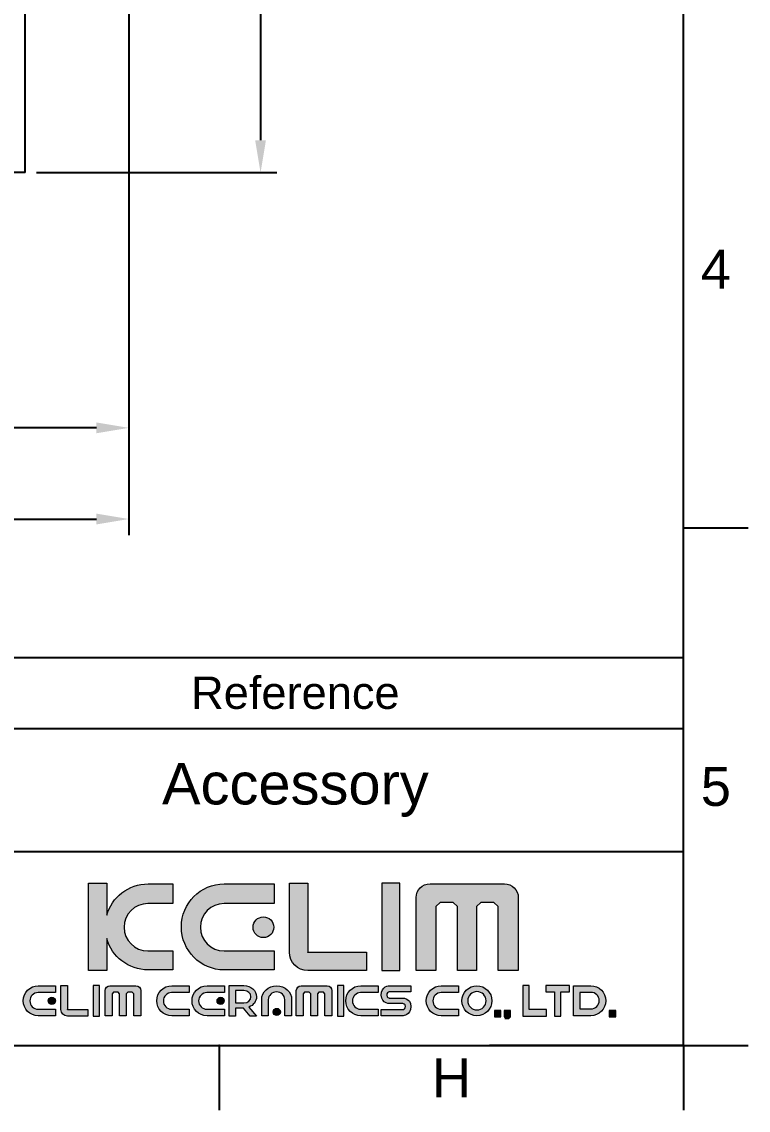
# Model space of a CAD drawing. Header units: millimetres. Extents: x 3143 to 4464, y 357 to 865.
# Drawn here: x 3383.9 to 3440.1, y 356.8 to 440.9 of the extents above; entities that cross this region are included whole.
import ezdxf

# ---------------------------------------------------------------- set-up
doc = ezdxf.new("R2010")
doc.units = ezdxf.units.MM
doc.header["$LTSCALE"] = 0.1
for name, color, linetype in [('DIM', 3, 'Continuous'), ('FORM', 7, 'Continuous'), ('TEXT', 2, 'Continuous')]:
    doc.layers.add(name, color=color, linetype=linetype)
doc.styles.get("Standard").update_dxf_attribs({"font": 'arial_0.ttf'})
doc.dimstyles.new('ISO-25', dxfattribs={"dimtxt": 2.5, "dimasz": 2.5, "dimexe": 1.25, "dimexo": 0.625, "dimtad": 1, "dimtxsty": 'Standard', "dimcen": 2.5, "dimadec": 0, "dimazin": 0, "dimtfac": 1, "dimtmove": 0, "dimatfit": 3, "dimfxl": 1, "dimarcsym": 0})

# ---------------------------------------------------------------- blocks, each defined once
blk = doc.blocks.new('*D118')
at = {"layer": 'Defpoints', "color": 0, "transparency": 16777216}
for p in [(3384.445, 487.729), (3384.445, 429.229), (3402.386, 429.229)]:
    blk.add_point(p, dxfattribs=at)
at = {"layer": 'DIM', "color": 0, "lineweight": -2, "transparency": 16777216}
for p, q in [((3385.07, 487.729), (3403.636, 487.729)), ((3402.386, 485.229), (3402.386, 431.729)), ((3385.07, 429.229), (3403.636, 429.229))]:
    blk.add_line(p, q, dxfattribs=at)
at = {"layer": 'DIM', "color": 0, "transparency": 16777216}
for points in [[(3401.969, 485.229), (3402.802, 485.229), (3402.386, 487.729)], [(3401.969, 431.729), (3402.802, 431.729), (3402.386, 429.229)]]:
    blk.add_solid(points, dxfattribs=at)
at = {"layer": 'DIM', "color": 0, "transparency": 16777216, "insert": (3400.258, 458.479), "char_height": 2.5, "attachment_point": 5, "rotation": 90}
blk.add_mtext('{\\fISOCPEUR|b0|i0|c0|p34;%%C}58,5', dxfattribs=at)
blk = doc.blocks.new('*D133')
at = {"layer": 'Defpoints', "color": 0, "transparency": 16777216}
for p in [(3392.202, 449.164), (3306.702, 417.48), (3306.702, 409.497)]:
    blk.add_point(p, dxfattribs=at)
at = {"layer": 'DIM', "color": 0, "lineweight": -2, "transparency": 16777216}
for p, q in [((3392.202, 448.539), (3392.202, 408.247)), ((3306.702, 416.855), (3306.702, 408.247)), ((3389.702, 409.497), (3309.202, 409.497))]:
    blk.add_line(p, q, dxfattribs=at)
at = {"layer": 'DIM', "color": 0, "transparency": 16777216}
for points in [[(3309.202, 409.914), (3309.202, 409.081), (3306.702, 409.497)], [(3389.702, 409.914), (3389.702, 409.081), (3392.202, 409.497)]]:
    blk.add_solid(points, dxfattribs=at)
at = {"layer": 'DIM', "color": 0, "transparency": 16777216, "insert": (3349.452, 411.625), "char_height": 2.5, "attachment_point": 5}
blk.add_mtext('85,5', dxfattribs=at)
blk = doc.blocks.new('*D135')
at = {"layer": 'Defpoints', "color": 0, "transparency": 16777216}
for p in [(3286.002, 432.479), (3392.202, 429.229), (3392.202, 402.452)]:
    blk.add_point(p, dxfattribs=at)
at = {"layer": 'DIM', "color": 0, "lineweight": -2, "transparency": 16777216}
for p, q in [((3286.002, 431.854), (3286.002, 401.202)), ((3392.202, 428.604), (3392.202, 401.202)), ((3288.502, 402.452), (3389.702, 402.452))]:
    blk.add_line(p, q, dxfattribs=at)
at = {"layer": 'DIM', "color": 0, "transparency": 16777216}
for points in [[(3288.502, 402.869), (3288.502, 402.036), (3286.002, 402.452)], [(3389.702, 402.869), (3389.702, 402.036), (3392.202, 402.452)]]:
    blk.add_solid(points, dxfattribs=at)
at = {"layer": 'DIM', "color": 0, "transparency": 16777216, "insert": (3339.102, 404.58), "char_height": 2.5, "attachment_point": 5}
blk.add_mtext('106,2', dxfattribs=at)

msp = doc.modelspace()

# ---------------------------------------------------------------- hatches: boundary and pattern name
at = {"layer": 'TEXT'}
h = msp.add_hatch(color=2, dxfattribs=at)
h.dxf.hatch_style = 2
edge = h.paths.add_edge_path()
edge.add_spline(control_points=[(3395.604, 369.074), (3395.604, 369.074), (3393.674, 369.074), (3393.674, 369.074), (3392.66, 369.074), (3391.843, 369.892), (3391.843, 370.903), (3391.843, 371.919), (3392.66, 372.736), (3393.674, 372.736), (3393.674, 372.736), (3395.604, 372.736), (3395.604, 372.736), (3395.604, 372.736), (3395.604, 374.25), (3395.604, 374.25), (3395.604, 374.25), (3393.697, 374.25), (3393.697, 374.25), (3392.171, 374.25), (3390.89, 373.228), (3390.499, 371.828), (3390.499, 371.828), (3390.499, 374.298), (3390.499, 374.298), (3390.499, 374.298), (3389.087, 374.298), (3389.087, 374.298), (3389.087, 374.298), (3389.087, 367.56), (3389.087, 367.56), (3389.087, 367.56), (3390.499, 367.56), (3390.499, 367.56), (3390.499, 367.56), (3390.499, 370.032), (3390.499, 370.032), (3390.89, 368.634), (3392.171, 367.607), (3393.697, 367.607), (3393.697, 367.607), (3395.604, 367.607), (3395.604, 367.607), (3395.604, 367.607), (3395.604, 369.074), (3395.604, 369.074)], knot_values=[0, 0, 0, 0, 1, 1, 1, 2, 2, 2, 3, 3, 3, 4, 4, 4, 5, 5, 5, 6, 6, 6, 7, 7, 7, 8, 8, 8, 9, 9, 9, 10, 10, 10, 11, 11, 11, 12, 12, 12, 13, 13, 13, 14, 14, 14, 15, 15, 15, 15], degree=3, periodic=0)
h = msp.add_hatch(color=256, dxfattribs=at)
h.dxf.hatch_style = 2
edge = h.paths.add_edge_path()
edge.add_spline(control_points=[(3399.586, 367.607), (3399.586, 367.607), (3403.427, 367.607), (3403.427, 367.607), (3403.427, 367.607), (3403.427, 369.074), (3403.427, 369.074), (3403.427, 369.074), (3399.562, 369.074), (3399.562, 369.074), (3398.549, 369.074), (3397.732, 369.892), (3397.732, 370.903), (3397.732, 371.919), (3398.549, 372.736), (3399.562, 372.736), (3399.562, 372.736), (3403.427, 372.736), (3403.427, 372.736), (3403.427, 372.736), (3403.427, 374.25), (3403.427, 374.25), (3403.427, 374.25), (3399.586, 374.25), (3399.586, 374.25), (3397.75, 374.25), (3396.265, 372.768), (3396.265, 370.929), (3396.265, 369.095), (3397.75, 367.607), (3399.586, 367.607)], knot_values=[0, 0, 0, 0, 1, 1, 1, 2, 2, 2, 3, 3, 3, 4, 4, 4, 5, 5, 5, 6, 6, 6, 7, 7, 7, 8, 8, 8, 9, 9, 9, 10, 10, 10, 10], degree=3, periodic=0)
h = msp.add_hatch(color=2, dxfattribs=at)
h.dxf.hatch_style = 2
edge = h.paths.add_edge_path()
edge.add_spline(control_points=[(3406.031, 367.555), (3406.031, 367.555), (3410.57, 367.555), (3410.57, 367.555), (3410.57, 367.555), (3410.57, 368.969), (3410.57, 368.969), (3410.57, 368.969), (3406.041, 368.969), (3406.041, 368.969), (3406.041, 368.969), (3406.035, 368.954), (3406.035, 368.954), (3406.035, 368.954), (3406.035, 374.298), (3406.035, 374.298), (3406.035, 374.298), (3404.621, 374.298), (3404.621, 374.298), (3404.621, 374.298), (3404.621, 368.969), (3404.621, 368.969), (3404.621, 368.969), (3404.616, 368.974), (3404.616, 368.974), (3404.616, 368.189), (3405.253, 367.549), (3406.041, 367.549), (3406.041, 367.549), (3406.031, 367.555), (3406.031, 367.555)], knot_values=[0, 0, 0, 0, 1, 1, 1, 2, 2, 2, 3, 3, 3, 4, 4, 4, 5, 5, 5, 6, 6, 6, 7, 7, 7, 8, 8, 8, 9, 9, 9, 10, 10, 10, 10], degree=3, periodic=0)
h = msp.add_hatch(color=2, dxfattribs=at)
h.dxf.hatch_style = 2
h.paths.add_polyline_path([(3413.16, 374.298), (3411.747, 374.298), (3411.747, 367.56), (3413.16, 367.56)])
h = msp.add_hatch(color=2, dxfattribs=at)
h.dxf.hatch_style = 2
edge = h.paths.add_edge_path()
edge.add_spline(control_points=[(3421.234, 374.266), (3421.234, 374.266), (3415.482, 374.266), (3415.482, 374.266), (3414.89, 374.266), (3414.411, 373.79), (3414.411, 373.203), (3414.411, 373.203), (3414.411, 367.57), (3414.411, 367.57), (3414.411, 367.57), (3415.939, 367.57), (3415.939, 367.57), (3415.939, 367.57), (3415.939, 372.505), (3415.939, 372.505), (3415.939, 372.505), (3416.257, 372.826), (3416.257, 372.826), (3416.257, 372.826), (3417.282, 372.826), (3417.282, 372.826), (3417.282, 372.826), (3417.601, 372.505), (3417.601, 372.505), (3417.601, 372.505), (3417.601, 367.57), (3417.601, 367.57), (3417.601, 367.57), (3419.078, 367.57), (3419.078, 367.57), (3419.078, 367.57), (3419.078, 372.505), (3419.078, 372.505), (3419.078, 372.505), (3419.401, 372.826), (3419.401, 372.826), (3419.401, 372.826), (3420.422, 372.826), (3420.422, 372.826), (3420.422, 372.826), (3420.74, 372.505), (3420.74, 372.505), (3420.74, 372.505), (3420.74, 367.57), (3420.74, 367.57), (3420.74, 367.57), (3422.305, 367.57), (3422.305, 367.57), (3422.305, 367.57), (3422.305, 373.203), (3422.305, 373.203), (3422.305, 373.79), (3421.824, 374.266), (3421.234, 374.266)], knot_values=[0, 0, 0, 0, 1, 1, 1, 2, 2, 2, 3, 3, 3, 4, 4, 4, 5, 5, 5, 6, 6, 6, 7, 7, 7, 8, 8, 8, 9, 9, 9, 10, 10, 10, 11, 11, 11, 12, 12, 12, 13, 13, 13, 14, 14, 14, 15, 15, 15, 16, 16, 16, 17, 17, 17, 18, 18, 18, 18], degree=3, periodic=0)
h = msp.add_hatch(color=2, dxfattribs=at)
h.dxf.hatch_style = 2
edge = h.paths.add_edge_path()
edge.add_spline(control_points=[(3401.808, 370.903), (3401.808, 370.463), (3402.164, 370.1), (3402.607, 370.1), (3403.049, 370.1), (3403.408, 370.463), (3403.408, 370.903), (3403.408, 371.348), (3403.049, 371.704), (3402.607, 371.704), (3402.164, 371.704), (3401.808, 371.348), (3401.808, 370.903)], knot_values=[0, 0, 0, 0, 1, 1, 1, 2, 2, 2, 3, 3, 3, 4, 4, 4, 4], degree=3, periodic=0)
h = msp.add_hatch(color=2, dxfattribs=at)
h.dxf.hatch_style = 2
edge = h.paths.add_edge_path()
edge.add_spline(control_points=[(3384.047, 365.219), (3384.047, 364.579), (3384.566, 364.06), (3385.206, 364.06), (3385.206, 364.06), (3386.546, 364.06), (3386.546, 364.06), (3386.546, 364.06), (3386.546, 364.571), (3386.546, 364.571), (3386.546, 364.571), (3385.198, 364.571), (3385.198, 364.571), (3384.844, 364.571), (3384.559, 364.857), (3384.559, 365.209), (3384.559, 365.564), (3384.844, 365.849), (3385.198, 365.849), (3385.198, 365.849), (3386.546, 365.849), (3386.546, 365.849), (3386.546, 365.849), (3386.546, 366.377), (3386.546, 366.377), (3386.546, 366.377), (3385.206, 366.377), (3385.206, 366.377), (3384.566, 366.377), (3384.047, 365.859), (3384.047, 365.219)], knot_values=[0, 0, 0, 0, 1, 1, 1, 2, 2, 2, 3, 3, 3, 4, 4, 4, 5, 5, 5, 6, 6, 6, 7, 7, 7, 8, 8, 8, 9, 9, 9, 10, 10, 10, 10], degree=3, periodic=0)
h = msp.add_hatch(color=2, dxfattribs=at)
h.dxf.hatch_style = 2
edge = h.paths.add_edge_path()
edge.add_spline(control_points=[(3387.455, 364.53), (3387.455, 364.53), (3387.455, 366.393), (3387.455, 366.393), (3387.455, 366.393), (3386.962, 366.393), (3386.962, 366.393), (3386.962, 366.393), (3386.962, 364.535), (3386.962, 364.535), (3386.962, 364.535), (3386.96, 364.537), (3386.96, 364.537), (3386.96, 364.263), (3387.182, 364.04), (3387.457, 364.04), (3387.457, 364.04), (3387.454, 364.042), (3387.454, 364.042), (3387.454, 364.042), (3389.037, 364.042), (3389.037, 364.042), (3389.037, 364.042), (3389.037, 364.535), (3389.037, 364.535), (3389.037, 364.535), (3387.457, 364.535), (3387.457, 364.535), (3387.457, 364.535), (3387.455, 364.53), (3387.455, 364.53)], knot_values=[0, 0, 0, 0, 1, 1, 1, 2, 2, 2, 3, 3, 3, 4, 4, 4, 5, 5, 5, 6, 6, 6, 7, 7, 7, 8, 8, 8, 9, 9, 9, 10, 10, 10, 10], degree=3, periodic=0)
h = msp.add_hatch(color=2, dxfattribs=at)
h.dxf.hatch_style = 2
h.paths.add_polyline_path([(3389.447, 364.043), (3389.94, 364.043), (3389.94, 366.393), (3389.447, 366.393)])
h = msp.add_hatch(color=2, dxfattribs=at)
h.dxf.hatch_style = 2
edge = h.paths.add_edge_path()
edge.add_spline(control_points=[(3392.756, 366.382), (3392.756, 366.382), (3390.75, 366.382), (3390.75, 366.382), (3390.543, 366.382), (3390.376, 366.216), (3390.376, 366.012), (3390.376, 366.012), (3390.376, 364.047), (3390.376, 364.047), (3390.376, 364.047), (3390.91, 364.047), (3390.91, 364.047), (3390.91, 364.047), (3390.91, 365.768), (3390.91, 365.768), (3390.91, 365.768), (3391.02, 365.88), (3391.02, 365.88), (3391.02, 365.88), (3391.378, 365.88), (3391.378, 365.88), (3391.378, 365.88), (3391.489, 365.768), (3391.489, 365.768), (3391.489, 365.768), (3391.489, 364.047), (3391.489, 364.047), (3391.489, 364.047), (3392.004, 364.047), (3392.004, 364.047), (3392.004, 364.047), (3392.004, 365.768), (3392.004, 365.768), (3392.004, 365.768), (3392.117, 365.88), (3392.117, 365.88), (3392.117, 365.88), (3392.472, 365.88), (3392.472, 365.88), (3392.472, 365.88), (3392.584, 365.768), (3392.584, 365.768), (3392.584, 365.768), (3392.584, 364.047), (3392.584, 364.047), (3392.584, 364.047), (3393.13, 364.047), (3393.13, 364.047), (3393.13, 364.047), (3393.13, 366.012), (3393.13, 366.012), (3393.13, 366.216), (3392.961, 366.382), (3392.756, 366.382)], knot_values=[0, 0, 0, 0, 1, 1, 1, 2, 2, 2, 3, 3, 3, 4, 4, 4, 5, 5, 5, 6, 6, 6, 7, 7, 7, 8, 8, 8, 9, 9, 9, 10, 10, 10, 11, 11, 11, 12, 12, 12, 13, 13, 13, 14, 14, 14, 15, 15, 15, 16, 16, 16, 17, 17, 17, 18, 18, 18, 18], degree=3, periodic=0)
h = msp.add_hatch(color=2, dxfattribs=at)
h.dxf.hatch_style = 2
edge = h.paths.add_edge_path()
edge.add_spline(control_points=[(3394.361, 365.219), (3394.361, 364.579), (3394.879, 364.06), (3395.52, 364.06), (3395.52, 364.06), (3396.859, 364.06), (3396.859, 364.06), (3396.859, 364.06), (3396.859, 364.571), (3396.859, 364.571), (3396.859, 364.571), (3395.511, 364.571), (3395.511, 364.571), (3395.158, 364.571), (3394.873, 364.857), (3394.873, 365.209), (3394.873, 365.564), (3395.158, 365.849), (3395.511, 365.849), (3395.511, 365.849), (3396.859, 365.849), (3396.859, 365.849), (3396.859, 365.849), (3396.859, 366.377), (3396.859, 366.377), (3396.859, 366.377), (3395.52, 366.377), (3395.52, 366.377), (3394.879, 366.377), (3394.361, 365.859), (3394.361, 365.219)], knot_values=[0, 0, 0, 0, 1, 1, 1, 2, 2, 2, 3, 3, 3, 4, 4, 4, 5, 5, 5, 6, 6, 6, 7, 7, 7, 8, 8, 8, 9, 9, 9, 10, 10, 10, 10], degree=3, periodic=0)
h = msp.add_hatch(color=2, dxfattribs=at)
h.dxf.hatch_style = 2
edge = h.paths.add_edge_path()
edge.add_spline(control_points=[(3397.09, 365.219), (3397.09, 364.579), (3397.607, 364.06), (3398.248, 364.06), (3398.248, 364.06), (3399.587, 364.06), (3399.587, 364.06), (3399.587, 364.06), (3399.587, 364.571), (3399.587, 364.571), (3399.587, 364.571), (3398.239, 364.571), (3398.239, 364.571), (3397.886, 364.571), (3397.601, 364.857), (3397.601, 365.209), (3397.601, 365.564), (3397.886, 365.849), (3398.239, 365.849), (3398.239, 365.849), (3399.587, 365.849), (3399.587, 365.849), (3399.587, 365.849), (3399.587, 366.377), (3399.587, 366.377), (3399.587, 366.377), (3398.248, 366.377), (3398.248, 366.377), (3397.607, 366.377), (3397.09, 365.859), (3397.09, 365.219)], knot_values=[0, 0, 0, 0, 1, 1, 1, 2, 2, 2, 3, 3, 3, 4, 4, 4, 5, 5, 5, 6, 6, 6, 7, 7, 7, 8, 8, 8, 9, 9, 9, 10, 10, 10, 10], degree=3, periodic=0)
h = msp.add_hatch(color=2, dxfattribs=at)
h.dxf.hatch_style = 2
edge = h.paths.add_edge_path()
edge.add_spline(control_points=[(3402.077, 365.527), (3402.077, 366.005), (3401.639, 366.393), (3401.097, 366.393), (3401.097, 366.393), (3400.458, 366.393), (3400.458, 366.393), (3400.458, 366.393), (3399.966, 366.393), (3399.966, 366.393), (3399.966, 366.393), (3399.966, 366.011), (3399.966, 366.011), (3399.966, 366.011), (3399.966, 365.056), (3399.966, 365.056), (3399.966, 365.056), (3399.966, 364.662), (3399.966, 364.662), (3399.966, 364.662), (3399.966, 364.043), (3399.966, 364.043), (3399.966, 364.043), (3400.458, 364.043), (3400.458, 364.043), (3400.458, 364.043), (3400.458, 364.662), (3400.458, 364.662), (3400.458, 364.662), (3401.058, 364.662), (3401.058, 364.662), (3401.058, 364.662), (3401.582, 364.043), (3401.582, 364.043), (3401.582, 364.043), (3402.075, 364.043), (3402.075, 364.043), (3402.075, 364.043), (3401.489, 364.734), (3401.489, 364.734), (3401.835, 364.868), (3402.077, 365.172), (3402.077, 365.527)], knot_values=[0, 0, 0, 0, 1, 1, 1, 2, 2, 2, 3, 3, 3, 4, 4, 4, 5, 5, 5, 6, 6, 6, 7, 7, 7, 8, 8, 8, 9, 9, 9, 10, 10, 10, 11, 11, 11, 12, 12, 12, 13, 13, 13, 14, 14, 14, 14], degree=3, periodic=0)
edge = h.paths.add_edge_path()
edge.add_spline(control_points=[(3401.105, 365.056), (3401.105, 365.056), (3400.458, 365.056), (3400.458, 365.056), (3400.458, 365.056), (3400.458, 366.011), (3400.458, 366.011), (3400.458, 366.011), (3401.105, 366.011), (3401.105, 366.011), (3401.403, 366.011), (3401.644, 365.798), (3401.644, 365.534), (3401.644, 365.27), (3401.403, 365.056), (3401.105, 365.056)], knot_values=[0, 0, 0, 0, 1, 1, 1, 2, 2, 2, 3, 3, 3, 4, 4, 4, 5, 5, 5, 5], degree=3, periodic=0)
h = msp.add_hatch(color=2, dxfattribs=at)
h.dxf.hatch_style = 2
edge = h.paths.add_edge_path()
edge.add_spline(control_points=[(3403.632, 366.377), (3402.992, 366.377), (3402.473, 365.897), (3402.473, 365.302), (3402.473, 365.302), (3402.473, 364.06), (3402.473, 364.06), (3402.473, 364.06), (3402.984, 364.06), (3402.984, 364.06), (3402.984, 364.06), (3402.984, 365.31), (3402.984, 365.31), (3402.984, 365.637), (3403.27, 365.902), (3403.622, 365.902), (3403.977, 365.902), (3404.262, 365.638), (3404.262, 365.31), (3404.262, 365.31), (3404.262, 364.06), (3404.262, 364.06), (3404.262, 364.06), (3404.79, 364.06), (3404.79, 364.06), (3404.79, 364.06), (3404.79, 365.302), (3404.79, 365.302), (3404.79, 365.897), (3404.273, 366.377), (3403.632, 366.377)], knot_values=[0, 0, 0, 0, 1, 1, 1, 2, 2, 2, 3, 3, 3, 4, 4, 4, 5, 5, 5, 6, 6, 6, 7, 7, 7, 8, 8, 8, 9, 9, 9, 10, 10, 10, 10], degree=3, periodic=0)
h = msp.add_hatch(color=2, dxfattribs=at)
h.dxf.hatch_style = 2
edge = h.paths.add_edge_path()
edge.add_spline(control_points=[(3407.531, 366.382), (3407.531, 366.382), (3405.524, 366.382), (3405.524, 366.382), (3405.318, 366.382), (3405.151, 366.216), (3405.151, 366.012), (3405.151, 366.012), (3405.151, 364.047), (3405.151, 364.047), (3405.151, 364.047), (3405.684, 364.047), (3405.684, 364.047), (3405.684, 364.047), (3405.684, 365.768), (3405.684, 365.768), (3405.684, 365.768), (3405.795, 365.88), (3405.795, 365.88), (3405.795, 365.88), (3406.153, 365.88), (3406.153, 365.88), (3406.153, 365.88), (3406.264, 365.768), (3406.264, 365.768), (3406.264, 365.768), (3406.264, 364.047), (3406.264, 364.047), (3406.264, 364.047), (3406.779, 364.047), (3406.779, 364.047), (3406.779, 364.047), (3406.779, 365.768), (3406.779, 365.768), (3406.779, 365.768), (3406.891, 365.88), (3406.891, 365.88), (3406.891, 365.88), (3407.247, 365.88), (3407.247, 365.88), (3407.247, 365.88), (3407.358, 365.768), (3407.358, 365.768), (3407.358, 365.768), (3407.358, 364.047), (3407.358, 364.047), (3407.358, 364.047), (3407.904, 364.047), (3407.904, 364.047), (3407.904, 364.047), (3407.904, 366.012), (3407.904, 366.012), (3407.904, 366.216), (3407.736, 366.382), (3407.531, 366.382)], knot_values=[0, 0, 0, 0, 1, 1, 1, 2, 2, 2, 3, 3, 3, 4, 4, 4, 5, 5, 5, 6, 6, 6, 7, 7, 7, 8, 8, 8, 9, 9, 9, 10, 10, 10, 11, 11, 11, 12, 12, 12, 13, 13, 13, 14, 14, 14, 15, 15, 15, 16, 16, 16, 17, 17, 17, 18, 18, 18, 18], degree=3, periodic=0)
h = msp.add_hatch(color=2, dxfattribs=at)
h.dxf.hatch_style = 2
h.paths.add_polyline_path([(3408.335, 364.043), (3408.828, 364.043), (3408.828, 366.393), (3408.335, 366.393)])
h = msp.add_hatch(color=2, dxfattribs=at)
h.dxf.hatch_style = 2
edge = h.paths.add_edge_path()
edge.add_spline(control_points=[(3408.972, 365.219), (3408.972, 364.579), (3409.49, 364.06), (3410.131, 364.06), (3410.131, 364.06), (3411.47, 364.06), (3411.47, 364.06), (3411.47, 364.06), (3411.47, 364.571), (3411.47, 364.571), (3411.47, 364.571), (3410.122, 364.571), (3410.122, 364.571), (3409.769, 364.571), (3409.484, 364.857), (3409.484, 365.209), (3409.484, 365.564), (3409.769, 365.849), (3410.122, 365.849), (3410.122, 365.849), (3411.47, 365.849), (3411.47, 365.849), (3411.47, 365.849), (3411.47, 366.377), (3411.47, 366.377), (3411.47, 366.377), (3410.131, 366.377), (3410.131, 366.377), (3409.49, 366.377), (3408.972, 365.859), (3408.972, 365.219)], knot_values=[0, 0, 0, 0, 1, 1, 1, 2, 2, 2, 3, 3, 3, 4, 4, 4, 5, 5, 5, 6, 6, 6, 7, 7, 7, 8, 8, 8, 9, 9, 9, 10, 10, 10, 10], degree=3, periodic=0)
h = msp.add_hatch(color=2, dxfattribs=at)
h.dxf.hatch_style = 2
edge = h.paths.add_edge_path()
edge.add_spline(control_points=[(3411.718, 365.661), (3411.718, 364.943), (3412.448, 365.005), (3412.448, 365.005), (3412.448, 365.005), (3412.466, 365.005), (3412.466, 365.005), (3412.466, 365.005), (3413.252, 365.005), (3413.252, 365.005), (3413.252, 365.005), (3413.394, 365.005), (3413.394, 365.005), (3413.394, 365.005), (3413.584, 364.974), (3413.584, 364.79), (3413.584, 364.606), (3413.461, 364.535), (3413.393, 364.535), (3413.393, 364.535), (3411.718, 364.535), (3411.718, 364.535), (3411.718, 364.535), (3411.718, 364.061), (3411.718, 364.061), (3411.718, 364.061), (3413.382, 364.061), (3413.382, 364.061), (3413.382, 364.061), (3414.001, 364.06), (3414.001, 364.777), (3414.001, 365.495), (3413.271, 365.433), (3413.271, 365.433), (3413.271, 365.433), (3413.252, 365.433), (3413.252, 365.433), (3413.252, 365.433), (3412.466, 365.433), (3412.466, 365.433), (3412.466, 365.433), (3412.325, 365.433), (3412.325, 365.433), (3412.325, 365.433), (3412.134, 365.464), (3412.134, 365.648), (3412.134, 365.832), (3412.258, 365.902), (3412.325, 365.902), (3412.325, 365.902), (3414.001, 365.902), (3414.001, 365.902), (3414.001, 365.902), (3414.001, 366.377), (3414.001, 366.377), (3414.001, 366.377), (3412.336, 366.377), (3412.336, 366.377), (3412.336, 366.377), (3411.718, 366.378), (3411.718, 365.661)], knot_values=[0, 0, 0, 0, 1, 1, 1, 2, 2, 2, 3, 3, 3, 4, 4, 4, 5, 5, 5, 6, 6, 6, 7, 7, 7, 8, 8, 8, 9, 9, 9, 10, 10, 10, 11, 11, 11, 12, 12, 12, 13, 13, 13, 14, 14, 14, 15, 15, 15, 16, 16, 16, 17, 17, 17, 18, 18, 18, 19, 19, 19, 20, 20, 20, 20], degree=3, periodic=0)
h = msp.add_hatch(color=2, dxfattribs=at)
h.dxf.hatch_style = 2
edge = h.paths.add_edge_path()
edge.add_spline(control_points=[(3415.193, 365.219), (3415.193, 364.579), (3415.711, 364.06), (3416.352, 364.06), (3416.352, 364.06), (3417.691, 364.06), (3417.691, 364.06), (3417.691, 364.06), (3417.691, 364.571), (3417.691, 364.571), (3417.691, 364.571), (3416.343, 364.571), (3416.343, 364.571), (3415.99, 364.571), (3415.705, 364.857), (3415.705, 365.209), (3415.705, 365.564), (3415.99, 365.849), (3416.343, 365.849), (3416.343, 365.849), (3417.691, 365.849), (3417.691, 365.849), (3417.691, 365.849), (3417.691, 366.377), (3417.691, 366.377), (3417.691, 366.377), (3416.352, 366.377), (3416.352, 366.377), (3415.711, 366.377), (3415.193, 365.859), (3415.193, 365.219)], knot_values=[0, 0, 0, 0, 1, 1, 1, 2, 2, 2, 3, 3, 3, 4, 4, 4, 5, 5, 5, 6, 6, 6, 7, 7, 7, 8, 8, 8, 9, 9, 9, 10, 10, 10, 10], degree=3, periodic=0)
h = msp.add_hatch(color=2, dxfattribs=at)
h.dxf.hatch_style = 2
edge = h.paths.add_edge_path()
edge.add_spline(control_points=[(3419.105, 366.377), (3418.465, 366.377), (3417.946, 365.859), (3417.946, 365.219), (3417.946, 364.579), (3418.465, 364.061), (3419.105, 364.061), (3419.745, 364.061), (3420.263, 364.579), (3420.263, 365.219), (3420.263, 365.859), (3419.745, 366.377), (3419.105, 366.377)], knot_values=[0, 0, 0, 0, 1, 1, 1, 2, 2, 2, 3, 3, 3, 4, 4, 4, 4], degree=3, periodic=0)
edge = h.paths.add_edge_path()
edge.add_spline(control_points=[(3419.105, 364.511), (3418.714, 364.511), (3418.397, 364.828), (3418.397, 365.219), (3418.397, 365.61), (3418.714, 365.927), (3419.105, 365.927), (3419.496, 365.927), (3419.813, 365.61), (3419.813, 365.219), (3419.813, 364.828), (3419.496, 364.511), (3419.105, 364.511)], knot_values=[0, 0, 0, 0, 1, 1, 1, 2, 2, 2, 3, 3, 3, 4, 4, 4, 4], degree=3, periodic=0)
h = msp.add_hatch(color=2, dxfattribs=at)
h.dxf.hatch_style = 2
h.paths.add_polyline_path([(3423.152, 366.393), (3422.66, 366.393), (3422.66, 364.536), (3422.66, 364.043), (3423.152, 364.043), (3424.477, 364.043), (3424.477, 364.536), (3423.152, 364.536)])
h = msp.add_hatch(color=2, dxfattribs=at)
h.dxf.hatch_style = 2
h.paths.add_polyline_path([(3425.099, 366.393), (3424.436, 366.393), (3424.436, 365.9), (3425.099, 365.9), (3425.099, 364.043), (3425.591, 364.043), (3425.591, 365.9), (3426.254, 365.9), (3426.254, 366.393), (3425.591, 366.393)])
h = msp.add_hatch(color=2, dxfattribs=at)
h.dxf.hatch_style = 2
edge = h.paths.add_edge_path()
edge.add_spline(control_points=[(3427.91, 366.385), (3427.91, 366.385), (3426.57, 366.385), (3426.57, 366.385), (3426.57, 366.385), (3426.57, 364.068), (3426.57, 364.068), (3426.57, 364.068), (3427.91, 364.068), (3427.91, 364.068), (3428.55, 364.068), (3429.068, 364.586), (3429.068, 365.227), (3429.068, 365.866), (3428.55, 366.385), (3427.91, 366.385)], knot_values=[0, 0, 0, 0, 1, 1, 1, 2, 2, 2, 3, 3, 3, 4, 4, 4, 5, 5, 5, 5], degree=3, periodic=0)
edge = h.paths.add_edge_path()
edge.add_spline(control_points=[(3427.918, 364.597), (3427.918, 364.597), (3427.063, 364.597), (3427.063, 364.597), (3427.063, 364.597), (3427.063, 365.873), (3427.063, 365.873), (3427.063, 365.873), (3427.918, 365.873), (3427.918, 365.873), (3428.272, 365.873), (3428.557, 365.589), (3428.557, 365.235), (3428.557, 364.882), (3428.272, 364.597), (3427.918, 364.597)], knot_values=[0, 0, 0, 0, 1, 1, 1, 2, 2, 2, 3, 3, 3, 4, 4, 4, 5, 5, 5, 5], degree=3, periodic=0)
h = msp.add_hatch(color=2, dxfattribs=at)
h.dxf.hatch_style = 2
edge = h.paths.add_edge_path()
edge.add_spline(control_points=[(3385.981, 365.209), (3385.981, 365.056), (3386.105, 364.93), (3386.259, 364.93), (3386.414, 364.93), (3386.539, 365.056), (3386.539, 365.209), (3386.539, 365.364), (3386.414, 365.489), (3386.259, 365.489), (3386.105, 365.489), (3385.981, 365.364), (3385.981, 365.209)], knot_values=[0, 0, 0, 0, 1, 1, 1, 2, 2, 2, 3, 3, 3, 4, 4, 4, 4], degree=3, periodic=0)
h = msp.add_hatch(color=2, dxfattribs=at)
h.dxf.hatch_style = 2
edge = h.paths.add_edge_path()
edge.add_spline(control_points=[(3399.023, 365.209), (3399.023, 365.056), (3399.147, 364.93), (3399.301, 364.93), (3399.456, 364.93), (3399.581, 365.056), (3399.581, 365.209), (3399.581, 365.364), (3399.456, 365.489), (3399.301, 365.489), (3399.147, 365.489), (3399.023, 365.364), (3399.023, 365.209)], knot_values=[0, 0, 0, 0, 1, 1, 1, 2, 2, 2, 3, 3, 3, 4, 4, 4, 4], degree=3, periodic=0)
h = msp.add_hatch(color=2, dxfattribs=at)
h.dxf.hatch_style = 2
edge = h.paths.add_edge_path()
edge.add_spline(control_points=[(3403.64, 364.636), (3403.485, 364.636), (3403.361, 364.512), (3403.361, 364.356), (3403.361, 364.204), (3403.485, 364.077), (3403.64, 364.077), (3403.794, 364.077), (3403.919, 364.204), (3403.919, 364.356), (3403.919, 364.512), (3403.794, 364.636), (3403.64, 364.636)], knot_values=[0, 0, 0, 0, 1, 1, 1, 2, 2, 2, 3, 3, 3, 4, 4, 4, 4], degree=3, periodic=0)
h = msp.add_hatch(color=2, dxfattribs=at)
h.dxf.hatch_style = 2
h.paths.add_polyline_path([(3420.455, 363.97), (3420.967, 363.97), (3420.967, 364.482), (3420.455, 364.482)])
h = msp.add_hatch(color=2, dxfattribs=at)
h.dxf.hatch_style = 2
h.paths.add_polyline_path([(3421.202, 363.97), (3421.407, 363.97), (3421.263, 363.847), (3421.57, 363.847), (3421.714, 363.97), (3421.714, 364.482), (3421.202, 364.482)])
h = msp.add_hatch(color=2, dxfattribs=at)
h.dxf.hatch_style = 2
h.paths.add_polyline_path([(3429.337, 363.97), (3429.848, 363.97), (3429.848, 364.482), (3429.337, 364.482)])

# ---------------------------------------------------------------- linework, layer by layer
for q in [(3384.202, 487.729), (3383.202, 429.229)]:
    msp.add_line((3384.202, 429.229), q)
at = {"layer": 'FORM'}
for p, q in [((3435.075, 361.762), (3435.075, 561.762)), ((3435.075, 401.762), (3440.075, 401.762)), ((3328.075, 391.762), (3435.075, 391.762)), ((3375.075, 386.262), (3435.075, 386.262)), ((3235.081, 376.762), (3435.075, 376.762)), ((3148.075, 361.762), (3435.075, 361.762)), ((3399.2, 361.762), (3399.2, 356.762)), ((3435.075, 361.762), (3420.075, 361.762)), ((3435.075, 361.762), (3435.075, 356.762)), ((3435.075, 361.762), (3440.075, 361.762))]:
    msp.add_line(p, q, dxfattribs=at)
msp.add_point((3399.2, 361.762), dxfattribs=at)
at = {"layer": 'TEXT', "lineweight": 0}
for points in [[(3413.16, 374.298), (3411.747, 374.298), (3411.747, 367.56), (3413.16, 367.56), (3413.16, 374.298)], [(3389.447, 364.043), (3389.94, 364.043), (3389.94, 366.393), (3389.447, 366.393), (3389.447, 364.043)], [(3408.335, 364.043), (3408.828, 364.043), (3408.828, 366.393), (3408.335, 366.393), (3408.335, 364.043)], [(3423.152, 366.393), (3422.66, 366.393), (3422.66, 364.536), (3422.66, 364.043), (3423.152, 364.043), (3424.477, 364.043), (3424.477, 364.536), (3423.152, 364.536), (3423.152, 366.393)], [(3425.099, 366.393), (3424.436, 366.393), (3424.436, 365.9), (3425.099, 365.9), (3425.099, 364.043), (3425.591, 364.043), (3425.591, 365.9), (3426.254, 365.9), (3426.254, 366.393), (3425.591, 366.393), (3425.099, 366.393)], [(3420.455, 363.97), (3420.967, 363.97), (3420.967, 364.482), (3420.455, 364.482), (3420.455, 363.97)], [(3421.202, 363.97), (3421.407, 363.97), (3421.263, 363.847), (3421.57, 363.847), (3421.714, 363.97), (3421.714, 364.482), (3421.202, 364.482), (3421.202, 363.97)], [(3429.337, 363.97), (3429.848, 363.97), (3429.848, 364.482), (3429.337, 364.482), (3429.337, 363.97)]]:
    msp.add_lwpolyline(points, dxfattribs=at)
for points, knots in [([(3395.604, 369.074), (3395.604, 369.074), (3393.674, 369.074), (3393.674, 369.074), (3392.66, 369.074), (3391.843, 369.892), (3391.843, 370.903), (3391.843, 371.919), (3392.66, 372.736), (3393.674, 372.736), (3393.674, 372.736), (3395.604, 372.736), (3395.604, 372.736), (3395.604, 372.736), (3395.604, 374.25), (3395.604, 374.25), (3395.604, 374.25), (3393.697, 374.25), (3393.697, 374.25), (3392.171, 374.25), (3390.89, 373.228), (3390.499, 371.828), (3390.499, 371.828), (3390.499, 374.298), (3390.499, 374.298), (3390.499, 374.298), (3389.087, 374.298), (3389.087, 374.298), (3389.087, 374.298), (3389.087, 367.56), (3389.087, 367.56), (3389.087, 367.56), (3390.499, 367.56), (3390.499, 367.56), (3390.499, 367.56), (3390.499, 370.032), (3390.499, 370.032), (3390.89, 368.634), (3392.171, 367.607), (3393.697, 367.607), (3393.697, 367.607), (3395.604, 367.607), (3395.604, 367.607), (3395.604, 367.607), (3395.604, 369.074), (3395.604, 369.074)], [0, 0, 0, 0, 1, 1, 1, 2, 2, 2, 3, 3, 3, 4, 4, 4, 5, 5, 5, 6, 6, 6, 7, 7, 7, 8, 8, 8, 9, 9, 9, 10, 10, 10, 11, 11, 11, 12, 12, 12, 13, 13, 13, 14, 14, 14, 15, 15, 15, 15]), ([(3399.586, 367.607), (3399.586, 367.607), (3403.427, 367.607), (3403.427, 367.607), (3403.427, 367.607), (3403.427, 369.074), (3403.427, 369.074), (3403.427, 369.074), (3399.562, 369.074), (3399.562, 369.074), (3398.549, 369.074), (3397.732, 369.892), (3397.732, 370.903), (3397.732, 371.919), (3398.549, 372.736), (3399.562, 372.736), (3399.562, 372.736), (3403.427, 372.736), (3403.427, 372.736), (3403.427, 372.736), (3403.427, 374.25), (3403.427, 374.25), (3403.427, 374.25), (3399.586, 374.25), (3399.586, 374.25), (3397.75, 374.25), (3396.265, 372.768), (3396.265, 370.929), (3396.265, 369.095), (3397.75, 367.607), (3399.586, 367.607)], [0, 0, 0, 0, 1, 1, 1, 2, 2, 2, 3, 3, 3, 4, 4, 4, 5, 5, 5, 6, 6, 6, 7, 7, 7, 8, 8, 8, 9, 9, 9, 10, 10, 10, 10]), ([(3406.031, 367.555), (3406.031, 367.555), (3410.57, 367.555), (3410.57, 367.555), (3410.57, 367.555), (3410.57, 368.969), (3410.57, 368.969), (3410.57, 368.969), (3406.041, 368.969), (3406.041, 368.969), (3406.041, 368.969), (3406.035, 368.954), (3406.035, 368.954), (3406.035, 368.954), (3406.035, 374.298), (3406.035, 374.298), (3406.035, 374.298), (3404.621, 374.298), (3404.621, 374.298), (3404.621, 374.298), (3404.621, 368.969), (3404.621, 368.969), (3404.621, 368.969), (3404.616, 368.974), (3404.616, 368.974), (3404.616, 368.189), (3405.253, 367.549), (3406.041, 367.549), (3406.041, 367.549), (3406.031, 367.555), (3406.031, 367.555)], [0, 0, 0, 0, 1, 1, 1, 2, 2, 2, 3, 3, 3, 4, 4, 4, 5, 5, 5, 6, 6, 6, 7, 7, 7, 8, 8, 8, 9, 9, 9, 10, 10, 10, 10]), ([(3421.234, 374.266), (3421.234, 374.266), (3415.482, 374.266), (3415.482, 374.266), (3414.89, 374.266), (3414.411, 373.79), (3414.411, 373.203), (3414.411, 373.203), (3414.411, 367.57), (3414.411, 367.57), (3414.411, 367.57), (3415.939, 367.57), (3415.939, 367.57), (3415.939, 367.57), (3415.939, 372.505), (3415.939, 372.505), (3415.939, 372.505), (3416.257, 372.826), (3416.257, 372.826), (3416.257, 372.826), (3417.282, 372.826), (3417.282, 372.826), (3417.282, 372.826), (3417.601, 372.505), (3417.601, 372.505), (3417.601, 372.505), (3417.601, 367.57), (3417.601, 367.57), (3417.601, 367.57), (3419.078, 367.57), (3419.078, 367.57), (3419.078, 367.57), (3419.078, 372.505), (3419.078, 372.505), (3419.078, 372.505), (3419.401, 372.826), (3419.401, 372.826), (3419.401, 372.826), (3420.422, 372.826), (3420.422, 372.826), (3420.422, 372.826), (3420.74, 372.505), (3420.74, 372.505), (3420.74, 372.505), (3420.74, 367.57), (3420.74, 367.57), (3420.74, 367.57), (3422.305, 367.57), (3422.305, 367.57), (3422.305, 367.57), (3422.305, 373.203), (3422.305, 373.203), (3422.305, 373.79), (3421.824, 374.266), (3421.234, 374.266)], [0, 0, 0, 0, 1, 1, 1, 2, 2, 2, 3, 3, 3, 4, 4, 4, 5, 5, 5, 6, 6, 6, 7, 7, 7, 8, 8, 8, 9, 9, 9, 10, 10, 10, 11, 11, 11, 12, 12, 12, 13, 13, 13, 14, 14, 14, 15, 15, 15, 16, 16, 16, 17, 17, 17, 18, 18, 18, 18]), ([(3401.808, 370.903), (3401.808, 370.463), (3402.164, 370.1), (3402.607, 370.1), (3403.049, 370.1), (3403.408, 370.463), (3403.408, 370.903), (3403.408, 371.348), (3403.049, 371.704), (3402.607, 371.704), (3402.164, 371.704), (3401.808, 371.348), (3401.808, 370.903)], [0, 0, 0, 0, 1, 1, 1, 2, 2, 2, 3, 3, 3, 4, 4, 4, 4]), ([(3384.047, 365.219), (3384.047, 364.579), (3384.566, 364.06), (3385.206, 364.06), (3385.206, 364.06), (3386.546, 364.06), (3386.546, 364.06), (3386.546, 364.06), (3386.546, 364.571), (3386.546, 364.571), (3386.546, 364.571), (3385.198, 364.571), (3385.198, 364.571), (3384.844, 364.571), (3384.559, 364.857), (3384.559, 365.209), (3384.559, 365.564), (3384.844, 365.849), (3385.198, 365.849), (3385.198, 365.849), (3386.546, 365.849), (3386.546, 365.849), (3386.546, 365.849), (3386.546, 366.377), (3386.546, 366.377), (3386.546, 366.377), (3385.206, 366.377), (3385.206, 366.377), (3384.566, 366.377), (3384.047, 365.859), (3384.047, 365.219)], [0, 0, 0, 0, 1, 1, 1, 2, 2, 2, 3, 3, 3, 4, 4, 4, 5, 5, 5, 6, 6, 6, 7, 7, 7, 8, 8, 8, 9, 9, 9, 10, 10, 10, 10]), ([(3387.455, 364.53), (3387.455, 364.53), (3387.455, 366.393), (3387.455, 366.393), (3387.455, 366.393), (3386.962, 366.393), (3386.962, 366.393), (3386.962, 366.393), (3386.962, 364.535), (3386.962, 364.535), (3386.962, 364.535), (3386.96, 364.537), (3386.96, 364.537), (3386.96, 364.263), (3387.182, 364.04), (3387.457, 364.04), (3387.457, 364.04), (3387.454, 364.042), (3387.454, 364.042), (3387.454, 364.042), (3389.037, 364.042), (3389.037, 364.042), (3389.037, 364.042), (3389.037, 364.535), (3389.037, 364.535), (3389.037, 364.535), (3387.457, 364.535), (3387.457, 364.535), (3387.457, 364.535), (3387.455, 364.53), (3387.455, 364.53)], [0, 0, 0, 0, 1, 1, 1, 2, 2, 2, 3, 3, 3, 4, 4, 4, 5, 5, 5, 6, 6, 6, 7, 7, 7, 8, 8, 8, 9, 9, 9, 10, 10, 10, 10]), ([(3392.756, 366.382), (3392.756, 366.382), (3390.75, 366.382), (3390.75, 366.382), (3390.543, 366.382), (3390.376, 366.216), (3390.376, 366.012), (3390.376, 366.012), (3390.376, 364.047), (3390.376, 364.047), (3390.376, 364.047), (3390.91, 364.047), (3390.91, 364.047), (3390.91, 364.047), (3390.91, 365.768), (3390.91, 365.768), (3390.91, 365.768), (3391.02, 365.88), (3391.02, 365.88), (3391.02, 365.88), (3391.378, 365.88), (3391.378, 365.88), (3391.378, 365.88), (3391.489, 365.768), (3391.489, 365.768), (3391.489, 365.768), (3391.489, 364.047), (3391.489, 364.047), (3391.489, 364.047), (3392.004, 364.047), (3392.004, 364.047), (3392.004, 364.047), (3392.004, 365.768), (3392.004, 365.768), (3392.004, 365.768), (3392.117, 365.88), (3392.117, 365.88), (3392.117, 365.88), (3392.472, 365.88), (3392.472, 365.88), (3392.472, 365.88), (3392.584, 365.768), (3392.584, 365.768), (3392.584, 365.768), (3392.584, 364.047), (3392.584, 364.047), (3392.584, 364.047), (3393.13, 364.047), (3393.13, 364.047), (3393.13, 364.047), (3393.13, 366.012), (3393.13, 366.012), (3393.13, 366.216), (3392.961, 366.382), (3392.756, 366.382)], [0, 0, 0, 0, 1, 1, 1, 2, 2, 2, 3, 3, 3, 4, 4, 4, 5, 5, 5, 6, 6, 6, 7, 7, 7, 8, 8, 8, 9, 9, 9, 10, 10, 10, 11, 11, 11, 12, 12, 12, 13, 13, 13, 14, 14, 14, 15, 15, 15, 16, 16, 16, 17, 17, 17, 18, 18, 18, 18]), ([(3394.361, 365.219), (3394.361, 364.579), (3394.879, 364.06), (3395.52, 364.06), (3395.52, 364.06), (3396.859, 364.06), (3396.859, 364.06), (3396.859, 364.06), (3396.859, 364.571), (3396.859, 364.571), (3396.859, 364.571), (3395.511, 364.571), (3395.511, 364.571), (3395.158, 364.571), (3394.873, 364.857), (3394.873, 365.209), (3394.873, 365.564), (3395.158, 365.849), (3395.511, 365.849), (3395.511, 365.849), (3396.859, 365.849), (3396.859, 365.849), (3396.859, 365.849), (3396.859, 366.377), (3396.859, 366.377), (3396.859, 366.377), (3395.52, 366.377), (3395.52, 366.377), (3394.879, 366.377), (3394.361, 365.859), (3394.361, 365.219)], [0, 0, 0, 0, 1, 1, 1, 2, 2, 2, 3, 3, 3, 4, 4, 4, 5, 5, 5, 6, 6, 6, 7, 7, 7, 8, 8, 8, 9, 9, 9, 10, 10, 10, 10]), ([(3397.09, 365.219), (3397.09, 364.579), (3397.607, 364.06), (3398.248, 364.06), (3398.248, 364.06), (3399.587, 364.06), (3399.587, 364.06), (3399.587, 364.06), (3399.587, 364.571), (3399.587, 364.571), (3399.587, 364.571), (3398.239, 364.571), (3398.239, 364.571), (3397.886, 364.571), (3397.601, 364.857), (3397.601, 365.209), (3397.601, 365.564), (3397.886, 365.849), (3398.239, 365.849), (3398.239, 365.849), (3399.587, 365.849), (3399.587, 365.849), (3399.587, 365.849), (3399.587, 366.377), (3399.587, 366.377), (3399.587, 366.377), (3398.248, 366.377), (3398.248, 366.377), (3397.607, 366.377), (3397.09, 365.859), (3397.09, 365.219)], [0, 0, 0, 0, 1, 1, 1, 2, 2, 2, 3, 3, 3, 4, 4, 4, 5, 5, 5, 6, 6, 6, 7, 7, 7, 8, 8, 8, 9, 9, 9, 10, 10, 10, 10]), ([(3402.077, 365.527), (3402.077, 366.005), (3401.639, 366.393), (3401.097, 366.393), (3401.097, 366.393), (3400.458, 366.393), (3400.458, 366.393), (3400.458, 366.393), (3399.966, 366.393), (3399.966, 366.393), (3399.966, 366.393), (3399.966, 366.011), (3399.966, 366.011), (3399.966, 366.011), (3399.966, 365.056), (3399.966, 365.056), (3399.966, 365.056), (3399.966, 364.662), (3399.966, 364.662), (3399.966, 364.662), (3399.966, 364.043), (3399.966, 364.043), (3399.966, 364.043), (3400.458, 364.043), (3400.458, 364.043), (3400.458, 364.043), (3400.458, 364.662), (3400.458, 364.662), (3400.458, 364.662), (3401.058, 364.662), (3401.058, 364.662), (3401.058, 364.662), (3401.582, 364.043), (3401.582, 364.043), (3401.582, 364.043), (3402.075, 364.043), (3402.075, 364.043), (3402.075, 364.043), (3401.489, 364.734), (3401.489, 364.734), (3401.835, 364.868), (3402.077, 365.172), (3402.077, 365.527)], [0, 0, 0, 0, 1, 1, 1, 2, 2, 2, 3, 3, 3, 4, 4, 4, 5, 5, 5, 6, 6, 6, 7, 7, 7, 8, 8, 8, 9, 9, 9, 10, 10, 10, 11, 11, 11, 12, 12, 12, 13, 13, 13, 14, 14, 14, 14]), ([(3401.105, 365.056), (3401.105, 365.056), (3400.458, 365.056), (3400.458, 365.056), (3400.458, 365.056), (3400.458, 366.011), (3400.458, 366.011), (3400.458, 366.011), (3401.105, 366.011), (3401.105, 366.011), (3401.403, 366.011), (3401.644, 365.798), (3401.644, 365.534), (3401.644, 365.27), (3401.403, 365.056), (3401.105, 365.056)], [0, 0, 0, 0, 1, 1, 1, 2, 2, 2, 3, 3, 3, 4, 4, 4, 5, 5, 5, 5]), ([(3403.632, 366.377), (3402.992, 366.377), (3402.473, 365.897), (3402.473, 365.302), (3402.473, 365.302), (3402.473, 364.06), (3402.473, 364.06), (3402.473, 364.06), (3402.984, 364.06), (3402.984, 364.06), (3402.984, 364.06), (3402.984, 365.31), (3402.984, 365.31), (3402.984, 365.637), (3403.27, 365.902), (3403.622, 365.902), (3403.977, 365.902), (3404.262, 365.638), (3404.262, 365.31), (3404.262, 365.31), (3404.262, 364.06), (3404.262, 364.06), (3404.262, 364.06), (3404.79, 364.06), (3404.79, 364.06), (3404.79, 364.06), (3404.79, 365.302), (3404.79, 365.302), (3404.79, 365.897), (3404.273, 366.377), (3403.632, 366.377)], [0, 0, 0, 0, 1, 1, 1, 2, 2, 2, 3, 3, 3, 4, 4, 4, 5, 5, 5, 6, 6, 6, 7, 7, 7, 8, 8, 8, 9, 9, 9, 10, 10, 10, 10]), ([(3407.531, 366.382), (3407.531, 366.382), (3405.524, 366.382), (3405.524, 366.382), (3405.318, 366.382), (3405.151, 366.216), (3405.151, 366.012), (3405.151, 366.012), (3405.151, 364.047), (3405.151, 364.047), (3405.151, 364.047), (3405.684, 364.047), (3405.684, 364.047), (3405.684, 364.047), (3405.684, 365.768), (3405.684, 365.768), (3405.684, 365.768), (3405.795, 365.88), (3405.795, 365.88), (3405.795, 365.88), (3406.153, 365.88), (3406.153, 365.88), (3406.153, 365.88), (3406.264, 365.768), (3406.264, 365.768), (3406.264, 365.768), (3406.264, 364.047), (3406.264, 364.047), (3406.264, 364.047), (3406.779, 364.047), (3406.779, 364.047), (3406.779, 364.047), (3406.779, 365.768), (3406.779, 365.768), (3406.779, 365.768), (3406.891, 365.88), (3406.891, 365.88), (3406.891, 365.88), (3407.247, 365.88), (3407.247, 365.88), (3407.247, 365.88), (3407.358, 365.768), (3407.358, 365.768), (3407.358, 365.768), (3407.358, 364.047), (3407.358, 364.047), (3407.358, 364.047), (3407.904, 364.047), (3407.904, 364.047), (3407.904, 364.047), (3407.904, 366.012), (3407.904, 366.012), (3407.904, 366.216), (3407.736, 366.382), (3407.531, 366.382)], [0, 0, 0, 0, 1, 1, 1, 2, 2, 2, 3, 3, 3, 4, 4, 4, 5, 5, 5, 6, 6, 6, 7, 7, 7, 8, 8, 8, 9, 9, 9, 10, 10, 10, 11, 11, 11, 12, 12, 12, 13, 13, 13, 14, 14, 14, 15, 15, 15, 16, 16, 16, 17, 17, 17, 18, 18, 18, 18]), ([(3408.972, 365.219), (3408.972, 364.579), (3409.49, 364.06), (3410.131, 364.06), (3410.131, 364.06), (3411.47, 364.06), (3411.47, 364.06), (3411.47, 364.06), (3411.47, 364.571), (3411.47, 364.571), (3411.47, 364.571), (3410.122, 364.571), (3410.122, 364.571), (3409.769, 364.571), (3409.484, 364.857), (3409.484, 365.209), (3409.484, 365.564), (3409.769, 365.849), (3410.122, 365.849), (3410.122, 365.849), (3411.47, 365.849), (3411.47, 365.849), (3411.47, 365.849), (3411.47, 366.377), (3411.47, 366.377), (3411.47, 366.377), (3410.131, 366.377), (3410.131, 366.377), (3409.49, 366.377), (3408.972, 365.859), (3408.972, 365.219)], [0, 0, 0, 0, 1, 1, 1, 2, 2, 2, 3, 3, 3, 4, 4, 4, 5, 5, 5, 6, 6, 6, 7, 7, 7, 8, 8, 8, 9, 9, 9, 10, 10, 10, 10]), ([(3411.718, 365.661), (3411.718, 364.943), (3412.448, 365.005), (3412.448, 365.005), (3412.448, 365.005), (3412.466, 365.005), (3412.466, 365.005), (3412.466, 365.005), (3413.252, 365.005), (3413.252, 365.005), (3413.252, 365.005), (3413.394, 365.005), (3413.394, 365.005), (3413.394, 365.005), (3413.584, 364.974), (3413.584, 364.79), (3413.584, 364.606), (3413.461, 364.535), (3413.393, 364.535), (3413.393, 364.535), (3411.718, 364.535), (3411.718, 364.535), (3411.718, 364.535), (3411.718, 364.061), (3411.718, 364.061), (3411.718, 364.061), (3413.382, 364.061), (3413.382, 364.061), (3413.382, 364.061), (3414.001, 364.06), (3414.001, 364.777), (3414.001, 365.495), (3413.271, 365.433), (3413.271, 365.433), (3413.271, 365.433), (3413.252, 365.433), (3413.252, 365.433), (3413.252, 365.433), (3412.466, 365.433), (3412.466, 365.433), (3412.466, 365.433), (3412.325, 365.433), (3412.325, 365.433), (3412.325, 365.433), (3412.134, 365.464), (3412.134, 365.648), (3412.134, 365.832), (3412.258, 365.902), (3412.325, 365.902), (3412.325, 365.902), (3414.001, 365.902), (3414.001, 365.902), (3414.001, 365.902), (3414.001, 366.377), (3414.001, 366.377), (3414.001, 366.377), (3412.336, 366.377), (3412.336, 366.377), (3412.336, 366.377), (3411.718, 366.378), (3411.718, 365.661)], [0, 0, 0, 0, 1, 1, 1, 2, 2, 2, 3, 3, 3, 4, 4, 4, 5, 5, 5, 6, 6, 6, 7, 7, 7, 8, 8, 8, 9, 9, 9, 10, 10, 10, 11, 11, 11, 12, 12, 12, 13, 13, 13, 14, 14, 14, 15, 15, 15, 16, 16, 16, 17, 17, 17, 18, 18, 18, 19, 19, 19, 20, 20, 20, 20]), ([(3415.193, 365.219), (3415.193, 364.579), (3415.711, 364.06), (3416.352, 364.06), (3416.352, 364.06), (3417.691, 364.06), (3417.691, 364.06), (3417.691, 364.06), (3417.691, 364.571), (3417.691, 364.571), (3417.691, 364.571), (3416.343, 364.571), (3416.343, 364.571), (3415.99, 364.571), (3415.705, 364.857), (3415.705, 365.209), (3415.705, 365.564), (3415.99, 365.849), (3416.343, 365.849), (3416.343, 365.849), (3417.691, 365.849), (3417.691, 365.849), (3417.691, 365.849), (3417.691, 366.377), (3417.691, 366.377), (3417.691, 366.377), (3416.352, 366.377), (3416.352, 366.377), (3415.711, 366.377), (3415.193, 365.859), (3415.193, 365.219)], [0, 0, 0, 0, 1, 1, 1, 2, 2, 2, 3, 3, 3, 4, 4, 4, 5, 5, 5, 6, 6, 6, 7, 7, 7, 8, 8, 8, 9, 9, 9, 10, 10, 10, 10]), ([(3419.105, 366.377), (3418.465, 366.377), (3417.946, 365.859), (3417.946, 365.219), (3417.946, 364.579), (3418.465, 364.061), (3419.105, 364.061), (3419.745, 364.061), (3420.263, 364.579), (3420.263, 365.219), (3420.263, 365.859), (3419.745, 366.377), (3419.105, 366.377)], [0, 0, 0, 0, 1, 1, 1, 2, 2, 2, 3, 3, 3, 4, 4, 4, 4]), ([(3419.105, 364.511), (3418.714, 364.511), (3418.397, 364.828), (3418.397, 365.219), (3418.397, 365.61), (3418.714, 365.927), (3419.105, 365.927), (3419.496, 365.927), (3419.813, 365.61), (3419.813, 365.219), (3419.813, 364.828), (3419.496, 364.511), (3419.105, 364.511)], [0, 0, 0, 0, 1, 1, 1, 2, 2, 2, 3, 3, 3, 4, 4, 4, 4]), ([(3427.91, 366.385), (3427.91, 366.385), (3426.57, 366.385), (3426.57, 366.385), (3426.57, 366.385), (3426.57, 364.068), (3426.57, 364.068), (3426.57, 364.068), (3427.91, 364.068), (3427.91, 364.068), (3428.55, 364.068), (3429.068, 364.586), (3429.068, 365.227), (3429.068, 365.866), (3428.55, 366.385), (3427.91, 366.385)], [0, 0, 0, 0, 1, 1, 1, 2, 2, 2, 3, 3, 3, 4, 4, 4, 5, 5, 5, 5]), ([(3385.981, 365.209), (3385.981, 365.056), (3386.105, 364.93), (3386.259, 364.93), (3386.414, 364.93), (3386.539, 365.056), (3386.539, 365.209), (3386.539, 365.364), (3386.414, 365.489), (3386.259, 365.489), (3386.105, 365.489), (3385.981, 365.364), (3385.981, 365.209)], [0, 0, 0, 0, 1, 1, 1, 2, 2, 2, 3, 3, 3, 4, 4, 4, 4]), ([(3399.023, 365.209), (3399.023, 365.056), (3399.147, 364.93), (3399.301, 364.93), (3399.456, 364.93), (3399.581, 365.056), (3399.581, 365.209), (3399.581, 365.364), (3399.456, 365.489), (3399.301, 365.489), (3399.147, 365.489), (3399.023, 365.364), (3399.023, 365.209)], [0, 0, 0, 0, 1, 1, 1, 2, 2, 2, 3, 3, 3, 4, 4, 4, 4]), ([(3427.918, 364.597), (3427.918, 364.597), (3427.063, 364.597), (3427.063, 364.597), (3427.063, 364.597), (3427.063, 365.873), (3427.063, 365.873), (3427.063, 365.873), (3427.918, 365.873), (3427.918, 365.873), (3428.272, 365.873), (3428.557, 365.589), (3428.557, 365.235), (3428.557, 364.882), (3428.272, 364.597), (3427.918, 364.597)], [0, 0, 0, 0, 1, 1, 1, 2, 2, 2, 3, 3, 3, 4, 4, 4, 5, 5, 5, 5]), ([(3403.64, 364.636), (3403.485, 364.636), (3403.361, 364.512), (3403.361, 364.356), (3403.361, 364.204), (3403.485, 364.077), (3403.64, 364.077), (3403.794, 364.077), (3403.919, 364.204), (3403.919, 364.356), (3403.919, 364.512), (3403.794, 364.636), (3403.64, 364.636)], [0, 0, 0, 0, 1, 1, 1, 2, 2, 2, 3, 3, 3, 4, 4, 4, 4])]:
    msp.add_open_spline(points, degree=3, knots=knots, dxfattribs=at)

# ---------------------------------------------------------------- texts
at = {"layer": 'FORM', "char_height": 3, "attachment_point": 5}
for s, width, insert in [('4', 40, (3437.575, 421.762)), ('5', 40, (3437.575, 381.762)), ('H', 5, (3417.137, 359.262))]:
    msp.add_mtext_dynamic_manual_height_columns(s, width=width, gutter_width=12.5, heights=[0], dxfattribs=dict(at, insert=insert))
at = {"layer": 'TEXT', "attachment_point": 5}
for s, insert, char_height in [('Reference', (3405.075, 389.012), 2.5), ('Accessory', (3405.075, 381.512), 3.2)]:
    msp.add_mtext_dynamic_manual_height_columns(s, width=60, gutter_width=12.5, heights=[0], dxfattribs=dict(at, insert=insert, char_height=char_height))

# ---------------------------------------------------------------- dimensions: what is measured, and where the dimension line sits
at = {"layer": 'DIM'}
dim = msp.add_linear_dim(base=(3402.386, 429.229), p1=(3384.445, 487.729), p2=(3384.445, 429.229), angle=90, text='{\\fISOCPEUR|b0|i0|c0|p34;%%C}<>', dimstyle='ISO-25', dxfattribs=at)
dim.commit()
dim.dimension.update_dxf_attribs({"geometry": '*D118', "text_midpoint": (3400.258, 458.479)})
for base, p1, p2, picture, middle in [((3306.702, 409.497), (3392.202, 449.164), (3306.702, 417.48), '*D133', (3349.452, 411.625)), ((3392.202, 402.452), (3286.002, 432.479), (3392.202, 429.229), '*D135', (3339.102, 404.58))]:
    dim = msp.add_linear_dim(base=base, p1=p1, p2=p2, dimstyle='ISO-25', dxfattribs=at)
    dim.commit()
    dim.dimension.update_dxf_attribs({"geometry": picture, "text_midpoint": middle})

doc.saveas('drawing.dxf')
